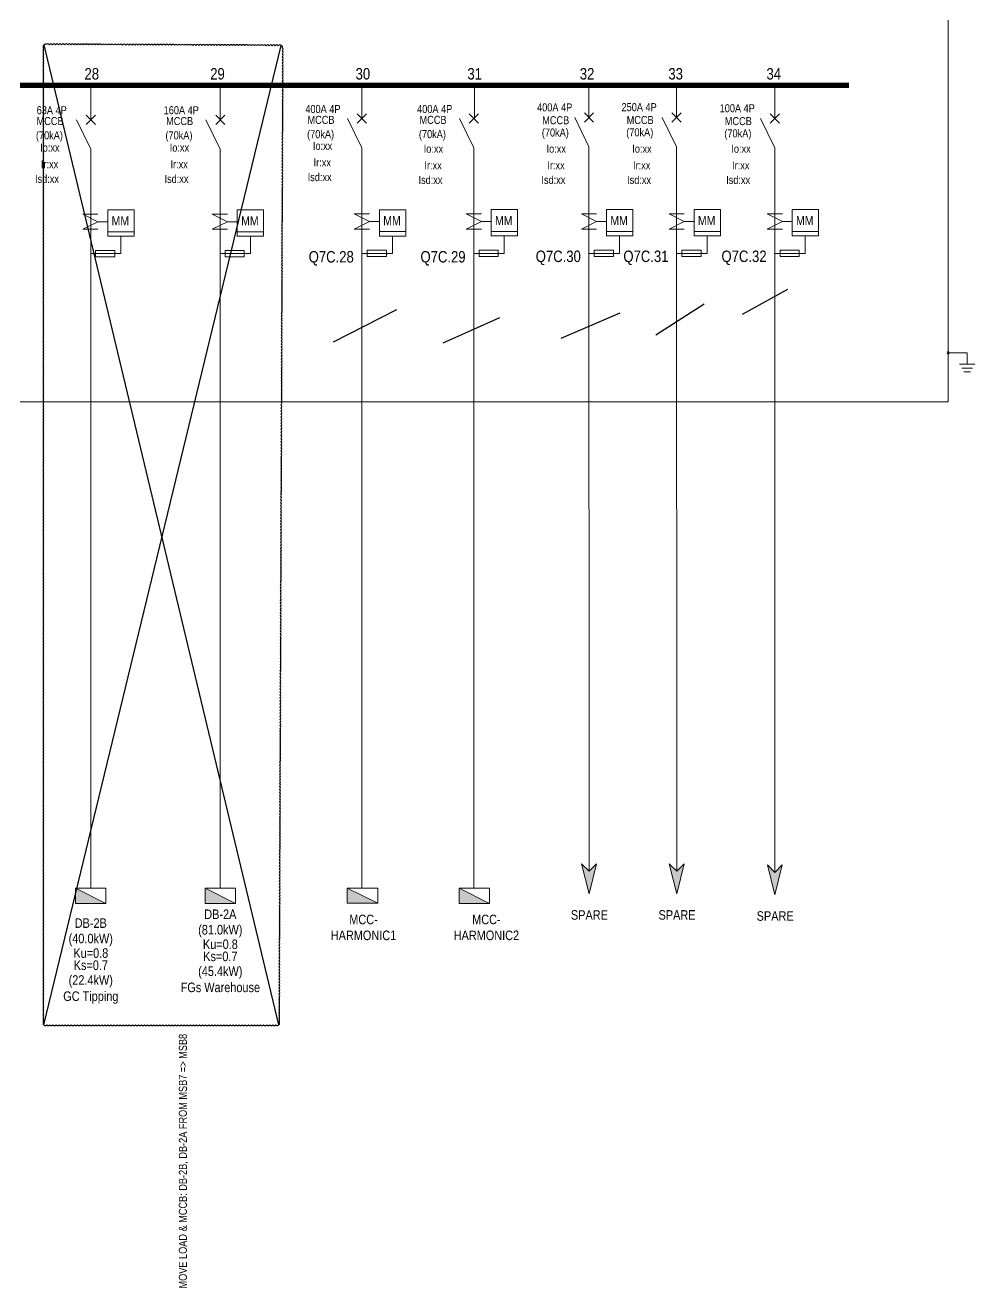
# Model space of a CAD drawing. Header units: millimetres. Extents: x -116965 to 323937, y 291661 to 566926.
# Drawn here: x -53406 to -52075, y 302099 to 303869 of the extents above; entities that cross this region are included whole.
import ezdxf
from ezdxf.enums import TextEntityAlignment as Align

# ---------------------------------------------------------------- set-up
doc = ezdxf.new("R2010")
doc.units = ezdxf.units.MM
doc.layers.get('0').update_dxf_attribs({"lineweight": 18})
doc.layers.add('DB', color=2, linetype='Continuous')
doc.layers.add('Text 2', color=2, linetype='Continuous')
doc.layers.add('HV-MV Equipment', color=4, linetype='Continuous', lineweight=9)
doc.styles.add('Hel-Con', font='')
doc.styles.add('VNI-HELVE', font='')
doc.styles.add('VNI-HELVE-CONDENSE', font='')
doc.styles.get('Hel-Con').set_extended_font_data('VNI-Helve-Condense')
doc.styles.get('VNI-HELVE').set_extended_font_data('VNI-Helve-Condense')
doc.styles.get('VNI-HELVE-CONDENSE').set_extended_font_data('VNI-Helve-Condense')

# ---------------------------------------------------------------- blocks, each defined once
blk = doc.blocks.new('$N-mt3')
at = {"linetype": 'Continuous'}
blk.add_hatch(color=0, dxfattribs=at).paths.add_polyline_path([(0.25, 0), (0, 0.25), (1, 0), (0, -0.25)])
at = {"color": 0, "linetype": 'Continuous'}
blk.add_lwpolyline([(0.25, 0), (0, 0.25), (1, 0), (0, -0.25)], close=True, dxfattribs=at)
blk = doc.blocks.new('TDIEN')
blk.add_hatch(color=256).paths.add_polyline_path([(400, 0), (-400, 400), (-400, 0)])
blk.add_line((-400, 400), (400, 0))
blk.add_lwpolyline([(-400, 0), (400, 0), (400, 400), (-400, 400)], close=True)

msp = doc.modelspace()

# ---------------------------------------------------------------- linework, layer by layer
at = {"color": 0, "ltscale": 500}
for p, q in [((-52112.114204, 303409.707249), (-52085.413486, 303409.707249)), ((-52096.093773, 303393.686819), (-52074.733199, 303393.686819)), ((-52085.413486, 303409.707249), (-52085.413486, 303393.686819)), ((-52093.042263, 303388.346676), (-52077.78471, 303388.346676)), ((-52080.83622, 303383.006532), (-52089.990752, 303383.006532))]:
    msp.add_line(p, q, dxfattribs=at)
at = {"layer": 'DB', "ltscale": 50}
for start, end in [(0, 180), (180, 0)]:
    msp.add_arc((-52112.114204, 303409.707249), 1.335036, start, end, dxfattribs=at)
at = {"layer": 'HV-MV Equipment', "lineweight": 9}
for p, q in [((-52112.114204, 304236.352908), (-52112.114204, 303340.863539)), ((-52112.114204, 303340.863539), (-58151.106063, 303340.863539))]:
    msp.add_line(p, q, dxfattribs=at)
at = {"layer": 'HV-MV Equipment', "color": 6, "lineweight": 9}
msp.add_line((-53132.180319, 302659.432235), (-53132.180319, 303695.232014), dxfattribs=at)
at = {"layer": 'HV-MV Equipment', "color": 6, "const_width": 7.509577}
msp.add_lwpolyline([(-58138.639835, 303784.700183), (-52250.957934, 303784.495451)], dxfattribs=at)
at = {"layer": 'HV-MV Equipment', "color": 6, "lineweight": 9}
for points in [[(-53313.646229, 303784.51357), (-53313.646229, 303737.990977)], [(-53132.180319, 303782.907988), (-53132.180319, 303736.385395)], [(-52933.64052, 303784.519004), (-52933.64052, 303737.996411)], [(-52775.700645, 303786.226346), (-52775.700645, 303739.703753)], [(-52615.421306, 303785.967239), (-52615.421306, 303739.444646)], [(-52492.598515, 303786.012443), (-52492.598515, 303739.48985)], [(-52355.090793, 303784.499072), (-52355.090793, 303737.976479)], [(-53313.744925, 303695.241243), (-53313.744925, 302659.413845)], [(-52933.64052, 303696.84303), (-52933.64052, 302659.436565)], [(-52776.961607, 303696.886853), (-52776.961588, 302659.432235)], [(-52615.420317, 303698.289236), (-52615.302651, 302683.114247)], [(-52492.597526, 303698.334441), (-52492.479859, 302683.159451)], [(-52355.089804, 303696.821069), (-52354.972138, 302681.64608)]]:
    msp.add_lwpolyline(points, dxfattribs=at)
at = {"layer": 'HV-MV Equipment', "color": 4, "lineweight": 9}
for points in [[(-53313.744925, 303695.241243), (-53333.806538, 303736.394624)], [(-53320.228204, 303729.911346), (-53307.261647, 303742.877903)], [(-53307.261647, 303729.911346), (-53320.228204, 303742.877903)], [(-53132.180319, 303695.232014), (-53152.241932, 303736.385395)], [(-53138.663598, 303729.902117), (-53125.697041, 303742.868674)], [(-53125.697041, 303729.902117), (-53138.663598, 303742.868674)], [(-52933.64052, 303696.84303), (-52953.702132, 303737.996411)], [(-52940.123798, 303731.513132), (-52927.157241, 303744.479689)], [(-52927.157241, 303731.513132), (-52940.123798, 303744.479689)], [(-52776.961607, 303696.886853), (-52797.02322, 303738.040234)], [(-52783.444886, 303731.556955), (-52770.478329, 303744.523512)], [(-52770.478329, 303731.556955), (-52783.444886, 303744.523512)], [(-52615.421306, 303698.291265), (-52635.482919, 303739.444646)], [(-52621.904585, 303732.961367), (-52608.938028, 303745.927924)], [(-52608.938028, 303732.961367), (-52621.904585, 303745.927924)], [(-52492.598515, 303698.336469), (-52512.660127, 303739.48985)], [(-52499.081793, 303733.006572), (-52486.115236, 303745.973129)], [(-52486.115236, 303733.006572), (-52499.081793, 303745.973129)], [(-52355.090793, 303696.823098), (-52375.152406, 303737.976479)], [(-52361.574072, 303731.4932), (-52348.607515, 303744.459757)], [(-52348.607515, 303731.4932), (-52361.574072, 303744.459757)]]:
    msp.add_lwpolyline(points, dxfattribs=at)
at = {"layer": 'HV-MV Equipment', "color": 8, "lineweight": 9}
for points in [[(-53289.96594, 303610.065097), (-53253.054868, 303610.065097), (-53253.054868, 303573.154025), (-53289.96594, 303573.154025)], [(-53108.401334, 303610.055868), (-53071.490262, 303610.055868), (-53071.490262, 303573.144796), (-53108.401334, 303573.144796)], [(-52909.244396, 303610.305049), (-52872.333324, 303610.305049), (-52872.333324, 303573.393977), (-52909.244396, 303573.393977)], [(-52752.565483, 303610.348871), (-52715.654412, 303610.348871), (-52715.654412, 303573.4378), (-52752.565483, 303573.4378)], [(-52591.013478, 303610.367597), (-52554.102406, 303610.367597), (-52554.102406, 303573.456525), (-52591.013478, 303573.456525)], [(-52468.190524, 303610.381833), (-52431.279453, 303610.381833), (-52431.279453, 303573.470761), (-52468.190524, 303573.470761)], [(-52330.68298, 303610.397771), (-52293.771909, 303610.397771), (-52293.771909, 303573.486699), (-52330.68298, 303573.486699)], [(-53306.88305, 303553.149391), (-53306.88305, 303544.249152), (-53280.182333, 303544.249152), (-53280.182333, 303553.149391)], [(-53125.318444, 303553.140162), (-53125.318444, 303544.239923), (-53098.617727, 303544.239923), (-53098.617727, 303553.140162)], [(-52926.161507, 303553.389343), (-52926.161507, 303544.489104), (-52899.460789, 303544.489104), (-52899.460789, 303553.389343)], [(-52769.482594, 303553.433166), (-52769.482594, 303544.532926), (-52742.781877, 303544.532926), (-52742.781877, 303553.433166)], [(-52607.930588, 303553.451891), (-52607.930588, 303544.551652), (-52581.229871, 303544.551652), (-52581.229871, 303553.451891)], [(-52485.107635, 303553.466127), (-52485.107635, 303544.565888), (-52458.406918, 303544.565888), (-52458.406918, 303553.466127)], [(-52347.600091, 303553.482065), (-52347.600091, 303544.581826), (-52320.899374, 303544.581826), (-52320.899374, 303553.482065)]]:
    msp.add_lwpolyline(points, close=True, dxfattribs=at)
for points in [[(-53303.681775, 303604.157907), (-53325.042349, 303604.157907), (-53303.681775, 303593.47762), (-53325.042349, 303582.797333), (-53303.681775, 303582.797333)], [(-53303.681775, 303593.47762), (-53289.976029, 303593.47762)], [(-53122.117169, 303604.148678), (-53143.477743, 303604.148678), (-53122.117169, 303593.468391), (-53143.477743, 303582.788104), (-53122.117169, 303582.788104)], [(-53122.117169, 303593.468391), (-53108.411423, 303593.468391)], [(-52922.960231, 303604.397859), (-52944.320805, 303604.397859), (-52922.960231, 303593.717572), (-52944.320805, 303583.037285), (-52922.960231, 303583.037285)], [(-52922.960231, 303593.717572), (-52909.254485, 303593.717572)], [(-52766.281318, 303604.441682), (-52787.641892, 303604.441682), (-52766.281318, 303593.761395), (-52787.641892, 303583.081108), (-52766.281318, 303583.081108)], [(-52766.281318, 303593.761395), (-52752.575573, 303593.761395)], [(-52604.729313, 303604.460407), (-52626.089887, 303604.460407), (-52604.729313, 303593.78012), (-52626.089887, 303583.099833), (-52604.729313, 303583.099833)], [(-52604.729313, 303593.78012), (-52591.023567, 303593.78012)], [(-52481.90636, 303604.474643), (-52503.266933, 303604.474643), (-52481.90636, 303593.794356), (-52503.266933, 303583.114069), (-52481.90636, 303583.114069)], [(-52481.90636, 303593.794356), (-52468.200614, 303593.794356)], [(-52344.398816, 303604.490581), (-52365.759389, 303604.490581), (-52344.398816, 303593.810294), (-52365.759389, 303583.130007), (-52344.398816, 303583.130007)], [(-52344.398816, 303593.810294), (-52330.69307, 303593.810294)], [(-53271.510404, 303573.154025), (-53271.510404, 303548.699271), (-53313.747416, 303548.699271)], [(-53289.96594, 303579.30587), (-53253.054868, 303579.30587)], [(-53089.945798, 303573.144796), (-53089.945798, 303548.690042), (-53132.18281, 303548.690042)], [(-53108.401334, 303579.296641), (-53071.490262, 303579.296641)], [(-52890.78886, 303573.393977), (-52890.78886, 303548.939223), (-52933.025872, 303548.939223)], [(-52909.244396, 303579.545822), (-52872.333324, 303579.545822)], [(-52734.109947, 303573.4378), (-52734.109947, 303548.983046), (-52776.34696, 303548.983046)], [(-52752.565483, 303579.589645), (-52715.654412, 303579.589645)], [(-52572.557942, 303573.456525), (-52572.557942, 303549.001771), (-52614.794954, 303549.001771)], [(-52591.013478, 303579.60837), (-52554.102406, 303579.60837)], [(-52449.734989, 303573.470761), (-52449.734989, 303549.016007), (-52491.972001, 303549.016007)], [(-52468.190524, 303579.622606), (-52431.279453, 303579.622606)], [(-52312.227445, 303573.486699), (-52312.227445, 303549.031945), (-52354.464457, 303549.031945)], [(-52330.68298, 303579.638544), (-52293.771909, 303579.638544)]]:
    msp.add_lwpolyline(points, dxfattribs=at)
at = {"layer": 'Text 2', "ltscale": 0.001}
for p, q in [((-53379.530059, 302467.814656), (-53046.853105, 303840.459012)), ((-53050.232, 302467.999117), (-53379.026235, 303841.582601)), ((-52337.399606, 303498.405397), (-52400.655974, 303463.510001)), ((-52885.062371, 303470.004885), (-52974.116048, 303424.675402)), ((-52572.210855, 303465.162189), (-52654.787839, 303429.546379)), ((-52453.826822, 303478.114001), (-52521.831249, 303434.403216)), ((-52740.811144, 303458.674747), (-52820.149782, 303423.058193))]:
    msp.add_line(p, q, dxfattribs=at)
at = {"layer": 'Text 2', "color": 32, "true_color": 0xcd6928}
msp.add_lwpolyline([(-53379.530059, 302467.814656, 0.52056705), (-53375.251075, 302467.814656, 0.52056705), (-53370.97209, 302467.814656, 0.52056705), (-53366.693105, 302467.814656, 0.52056705), (-53362.41412, 302467.814656, 0.52056705), (-53358.135135, 302467.814656, 0.52056705), (-53353.85615, 302467.814656, 0.52056705), (-53349.577165, 302467.814656, 0.52056705), (-53345.29818, 302467.814656, 0.52056705), (-53341.019195, 302467.814656, 0.52056705), (-53336.740211, 302467.814656, 0.52056705), (-53332.461226, 302467.814656, 0.52056705), (-53328.182241, 302467.814656, 0.52056705), (-53323.903256, 302467.814656, 0.52056705), (-53319.624271, 302467.814656, 0.52056705), (-53315.345286, 302467.814656, 0.52056705), (-53311.066301, 302467.814656, 0.52056705), (-53306.787316, 302467.814656, 0.52056705), (-53302.508331, 302467.814656, 0.52056705), (-53298.229347, 302467.814656, 0.52056705), (-53293.950362, 302467.814656, 0.52056705), (-53289.671377, 302467.814656, 0.52056705), (-53285.392392, 302467.814656, 0.52056705), (-53281.113407, 302467.814656, 0.52056705), (-53276.834422, 302467.814656, 0.52056705), (-53272.555437, 302467.814656, 0.52056705), (-53268.276452, 302467.814656, 0.52056705), (-53263.997467, 302467.814656, 0.52056705), (-53259.718483, 302467.814656, 0.52056705), (-53255.439498, 302467.814656, 0.52056705), (-53251.160513, 302467.814656, 0.52056705), (-53246.881528, 302467.814656, 0.52056705), (-53242.602543, 302467.814656, 0.52056705), (-53238.323558, 302467.814656, 0.52056705), (-53234.044573, 302467.814656, 0.52056705), (-53229.765588, 302467.814656, 0.52056705), (-53225.486603, 302467.814656, 0.52056705), (-53221.207619, 302467.814656, 0.52056705), (-53216.928634, 302467.814656, 0.52056705), (-53212.649649, 302467.814656, 0.52056705), (-53208.370664, 302467.814656, 0.52056705), (-53204.091679, 302467.814656, 0.52056705), (-53199.812694, 302467.814656, 0.52056705), (-53195.533709, 302467.814656, 0.52056705), (-53191.254724, 302467.814656, 0.52056705), (-53186.975739, 302467.814656, 0.52056705), (-53182.696755, 302467.814656, 0.52056705), (-53178.41777, 302467.814656, 0.52056705), (-53174.138785, 302467.814656, 0.52056705), (-53169.8598, 302467.814656, 0.52056705), (-53165.580815, 302467.814656, 0.52056705), (-53161.30183, 302467.814656, 0.52056705), (-53157.022845, 302467.814656, 0.52056705), (-53152.74386, 302467.814656, 0.52056705), (-53148.464875, 302467.814656, 0.52056705), (-53144.185891, 302467.814656, 0.52056705), (-53139.906906, 302467.814656, 0.52056705), (-53135.627921, 302467.814656, 0.52056705), (-53131.348936, 302467.814656, 0.52056705), (-53127.069951, 302467.814656, 0.52056705), (-53122.790966, 302467.814656, 0.52056705), (-53118.511981, 302467.814656, 0.52056705), (-53114.232996, 302467.814656, 0.52056705), (-53109.954011, 302467.814656, 0.52056705), (-53105.675027, 302467.814656, 0.52056705), (-53101.396042, 302467.814656, 0.52056705), (-53097.117057, 302467.814656, 0.52056705), (-53092.838072, 302467.814656, 0.52056705), (-53088.559087, 302467.814656, 0.52056705), (-53084.280102, 302467.814656, 0.52056705), (-53080.001117, 302467.814656, 0.52056705), (-53075.722132, 302467.814656, 0.52056705), (-53071.443147, 302467.814656, 0.52056705), (-53067.164163, 302467.814656, 0.52056705), (-53062.885178, 302467.814656, 0.52056705), (-53058.606193, 302467.814656, 0.52056705), (-53054.327208, 302467.814656, 0.52056705), (-53050.232, 302467.999117, 0.52056705), (-53050.216096, 302472.278072, 0.52056705), (-53050.200192, 302476.557027, 0.52056705), (-53050.184289, 302480.835983, 0.52056705), (-53050.168385, 302485.114938, 0.52056705), (-53050.152481, 302489.393893, 0.52056705), (-53050.136578, 302493.672849, 0.52056705), (-53050.120674, 302497.951804, 0.52056705), (-53050.10477, 302502.230759, 0.52056705), (-53050.088867, 302506.509715, 0.52056705), (-53050.072963, 302510.78867, 0.52056705), (-53050.057059, 302515.067625, 0.52056705), (-53050.041156, 302519.346581, 0.52056705), (-53050.025252, 302523.625536, 0.52056705), (-53050.009348, 302527.904491, 0.52056705), (-53049.993445, 302532.183447, 0.52056705), (-53049.977541, 302536.462402, 0.52056705), (-53049.961637, 302540.741357, 0.52056705), (-53049.945734, 302545.020313, 0.52056705), (-53049.92983, 302549.299268, 0.52056705), (-53049.913926, 302553.578223, 0.52056705), (-53049.898023, 302557.857179, 0.52056705), (-53049.882119, 302562.136134, 0.52056705), (-53049.866215, 302566.415089, 0.52056705), (-53049.850312, 302570.694045, 0.52056705), (-53049.834408, 302574.973, 0.52056705), (-53049.818504, 302579.251955, 0.52056705), (-53049.802601, 302583.530911, 0.52056705), (-53049.786697, 302587.809866, 0.52056705), (-53049.770793, 302592.088821, 0.52056705), (-53049.75489, 302596.367777, 0.52056705), (-53049.738986, 302600.646732, 0.52056705), (-53049.723082, 302604.925687, 0.52056705), (-53049.707179, 302609.204643, 0.52056705), (-53049.691275, 302613.483598, 0.52056705), (-53049.675371, 302617.762553, 0.52056705), (-53049.659468, 302622.041509, 0.52056705), (-53049.643564, 302626.320464, 0.52056705), (-53049.62766, 302630.599419, 0.52056705), (-53049.611757, 302634.878375, 0.52056705), (-53049.595853, 302639.15733, 0.52056705), (-53049.579949, 302643.436285, 0.52056705), (-53049.564046, 302647.715241, 0.52056705), (-53049.548142, 302651.994196, 0.52056705), (-53049.532238, 302656.273151, 0.52056705), (-53049.516335, 302660.552107, 0.52056705), (-53049.500431, 302664.831062, 0.52056705), (-53049.484527, 302669.110017, 0.52056705), (-53049.468624, 302673.388973, 0.52056705), (-53049.45272, 302677.667928, 0.52056705), (-53049.436816, 302681.946883, 0.52056705), (-53049.420913, 302686.225839, 0.52056705), (-53049.405009, 302690.504794, 0.52056705), (-53049.389105, 302694.783749, 0.52056705), (-53049.373202, 302699.062705, 0.52056705), (-53049.357298, 302703.34166, 0.52056705), (-53049.341394, 302707.620616, 0.52056705), (-53049.325491, 302711.899571, 0.52056705), (-53049.309587, 302716.178526, 0.52056705), (-53049.293683, 302720.457481, 0.52056705), (-53049.27778, 302724.736437, 0.52056705), (-53049.261876, 302729.015392, 0.52056705), (-53049.245972, 302733.294348, 0.52056705), (-53049.230069, 302737.573303, 0.52056705), (-53049.214165, 302741.852258, 0.52056705), (-53049.198261, 302746.131214, 0.52056705), (-53049.182358, 302750.410169, 0.52056705), (-53049.166454, 302754.689124, 0.52056705), (-53049.15055, 302758.96808, 0.52056705), (-53049.134647, 302763.247035, 0.52056705), (-53049.118743, 302767.52599, 0.52056705), (-53049.102839, 302771.804946, 0.52056705), (-53049.086936, 302776.083901, 0.52056705), (-53049.071032, 302780.362856, 0.52056705), (-53049.055128, 302784.641812, 0.52056705), (-53049.039225, 302788.920767, 0.52056705), (-53049.023321, 302793.199722, 0.52056705), (-53049.007417, 302797.478678, 0.52056705), (-53048.991514, 302801.757633, 0.52056705), (-53048.97561, 302806.036588, 0.52056705), (-53048.959706, 302810.315544, 0.52056705), (-53048.943803, 302814.594499, 0.52056705), (-53048.927899, 302818.873454, 0.52056705), (-53048.911995, 302823.15241, 0.52056705), (-53048.896092, 302827.431365, 0.52056705), (-53048.880188, 302831.71032, 0.52056705), (-53048.864284, 302835.989276, 0.52056705), (-53048.848381, 302840.268231, 0.52056705), (-53048.832477, 302844.547186, 0.52056705), (-53048.816573, 302848.826142, 0.52056705), (-53048.80067, 302853.105097, 0.52056705), (-53048.784766, 302857.384052, 0.52056705), (-53048.768862, 302861.663008, 0.52056705), (-53048.752959, 302865.941963, 0.52056705), (-53048.737055, 302870.220918, 0.52056705), (-53048.721151, 302874.499874, 0.52056705), (-53048.705248, 302878.778829, 0.52056705), (-53048.689344, 302883.057784, 0.52056705), (-53048.67344, 302887.33674, 0.52056705), (-53048.657537, 302891.615695, 0.52056705), (-53048.641633, 302895.89465, 0.52056705), (-53048.625729, 302900.173606, 0.52056705), (-53048.609826, 302904.452561, 0.52056705), (-53048.593922, 302908.731516, 0.52056705), (-53048.578018, 302913.010472, 0.52056705), (-53048.562114, 302917.289427, 0.52056705), (-53048.546211, 302921.568382, 0.52056705), (-53048.530307, 302925.847338, 0.52056705), (-53048.514403, 302930.126293, 0.52056705), (-53048.4985, 302934.405248, 0.52056705), (-53048.482596, 302938.684204, 0.52056705), (-53048.466692, 302942.963159, 0.52056705), (-53048.450789, 302947.242114, 0.52056705), (-53048.434885, 302951.52107, 0.52056705), (-53048.418981, 302955.800025, 0.52056705), (-53048.403078, 302960.07898, 0.52056705), (-53048.387174, 302964.357936, 0.52056705), (-53048.37127, 302968.636891, 0.52056705), (-53048.355367, 302972.915846, 0.52056705), (-53048.339463, 302977.194802, 0.52056705), (-53048.323559, 302981.473757, 0.52056705), (-53048.307656, 302985.752712, 0.52056705), (-53048.291752, 302990.031668, 0.52056705), (-53048.275848, 302994.310623, 0.52056705), (-53048.259945, 302998.589578, 0.52056705), (-53048.244041, 303002.868534, 0.52056705), (-53048.228137, 303007.147489, 0.52056705), (-53048.212234, 303011.426444, 0.52056705), (-53048.19633, 303015.7054, 0.52056705), (-53048.180426, 303019.984355, 0.52056705), (-53048.164523, 303024.26331, 0.52056705), (-53048.148619, 303028.542266, 0.52056705), (-53048.132715, 303032.821221, 0.52056705), (-53048.116812, 303037.100176, 0.52056705), (-53048.100908, 303041.379132, 0.52056705), (-53048.085004, 303045.658087, 0.52056705), (-53048.069101, 303049.937042, 0.52056705), (-53048.053197, 303054.215998, 0.52056705), (-53048.037293, 303058.494953, 0.52056705), (-53048.02139, 303062.773908, 0.52056705), (-53048.005486, 303067.052864, 0.52056705), (-53047.989582, 303071.331819, 0.52056705), (-53047.973679, 303075.610774, 0.52056705), (-53047.957775, 303079.88973, 0.52056705), (-53047.941871, 303084.168685, 0.52056705), (-53047.925968, 303088.44764, 0.52056705), (-53047.910064, 303092.726596, 0.52056705), (-53047.89416, 303097.005551, 0.52056705), (-53047.878257, 303101.284506, 0.52056705), (-53047.862353, 303105.563462, 0.52056705), (-53047.846449, 303109.842417, 0.52056705), (-53047.830546, 303114.121372, 0.52056705), (-53047.814642, 303118.400328, 0.52056705), (-53047.798738, 303122.679283, 0.52056705), (-53047.782835, 303126.958238, 0.52056705), (-53047.766931, 303131.237194, 0.52056705), (-53047.751027, 303135.516149, 0.52056705), (-53047.735124, 303139.795104, 0.52056705), (-53047.71922, 303144.07406, 0.52056705), (-53047.703316, 303148.353015, 0.52056705), (-53047.687413, 303152.63197, 0.52056705), (-53047.671509, 303156.910926, 0.52056705), (-53047.655605, 303161.189881, 0.52056705), (-53047.639702, 303165.468836, 0.52056705), (-53047.623798, 303169.747792, 0.52056705), (-53047.607894, 303174.026747, 0.52056705), (-53047.591991, 303178.305702, 0.52056705), (-53047.576087, 303182.584658, 0.52056705), (-53047.560183, 303186.863613, 0.52056705), (-53047.54428, 303191.142568, 0.52056705), (-53047.528376, 303195.421524, 0.52056705), (-53047.512472, 303199.700479, 0.52056705), (-53047.496569, 303203.979434, 0.52056705), (-53047.480665, 303208.25839, 0.52056705), (-53047.464761, 303212.537345, 0.52056705), (-53047.448858, 303216.8163, 0.52056705), (-53047.432954, 303221.095256, 0.52056705), (-53047.41705, 303225.374211, 0.52056705), (-53047.401147, 303229.653166, 0.52056705), (-53047.385243, 303233.932122, 0.52056705), (-53047.369339, 303238.211077, 0.52056705), (-53047.353436, 303242.490032, 0.52056705), (-53047.337532, 303246.768988, 0.52056705), (-53047.321628, 303251.047943, 0.52056705), (-53047.305725, 303255.326898, 0.52056705), (-53047.289821, 303259.605854, 0.52056705), (-53047.273917, 303263.884809, 0.52056705), (-53047.258014, 303268.163764, 0.52056705), (-53047.24211, 303272.44272, 0.52056705), (-53047.226206, 303276.721675, 0.52056705), (-53047.210303, 303281.00063, 0.52056705), (-53047.194399, 303285.279586, 0.52056705), (-53047.178495, 303289.558541, 0.52056705), (-53047.162592, 303293.837496, 0.52056705), (-53047.146688, 303298.116452, 0.52056705), (-53047.130784, 303302.395407, 0.52056705), (-53047.114881, 303306.674362, 0.52056705), (-53047.098977, 303310.953318, 0.52056705), (-53047.083073, 303315.232273, 0.52056705), (-53047.06717, 303319.511228, 0.52056705), (-53047.051266, 303323.790184, 0.52056705), (-53047.035362, 303328.069139, 0.52056705), (-53047.019459, 303332.348094, 0.52056705), (-53047.003555, 303336.62705, 0.52056705), (-53046.987651, 303340.906005, 0.52056705), (-53046.971748, 303345.18496, 0.52056705), (-53046.955844, 303349.463916, 0.52056705), (-53046.93994, 303353.742871, 0.52056705), (-53046.924037, 303358.021826, 0.52056705), (-53046.908133, 303362.300782, 0.52056705), (-53046.892229, 303366.579737, 0.52056705), (-53046.876326, 303370.858692, 0.52056705), (-53046.860422, 303375.137648, 0.52056705), (-53046.844518, 303379.416603, 0.52056705), (-53046.828615, 303383.695558, 0.52056705), (-53046.812711, 303387.974514, 0.52056705), (-53046.796807, 303392.253469, 0.52056705), (-53046.780904, 303396.532424, 0.52056705), (-53046.765, 303400.81138, 0.52056705), (-53046.749096, 303405.090335, 0.52056705), (-53046.733193, 303409.36929, 0.52056705), (-53046.717289, 303413.648246, 0.52056705), (-53046.701385, 303417.927201, 0.52056705), (-53046.685482, 303422.206156, 0.52056705), (-53046.669578, 303426.485112, 0.52056705), (-53046.653674, 303430.764067, 0.52056705), (-53046.637771, 303435.043022, 0.52056705), (-53046.621867, 303439.321978, 0.52056705), (-53046.605963, 303443.600933, 0.52056705), (-53046.59006, 303447.879888, 0.52056705), (-53046.574156, 303452.158844, 0.52056705), (-53046.558252, 303456.437799, 0.52056705), (-53046.542349, 303460.716754, 0.52056705), (-53046.526445, 303464.99571, 0.52056705), (-53046.510541, 303469.274665, 0.52056705), (-53046.494638, 303473.55362, 0.52056705), (-53046.478734, 303477.832576, 0.52056705), (-53046.46283, 303482.111531, 0.52056705), (-53046.446927, 303486.390486, 0.52056705), (-53046.431023, 303490.669442, 0.52056705), (-53046.415119, 303494.948397, 0.52056705), (-53046.399216, 303499.227352, 0.52056705), (-53046.383312, 303503.506308, 0.52056705), (-53046.367408, 303507.785263, 0.52056705), (-53046.351504, 303512.064218, 0.52056705), (-53046.335601, 303516.343174, 0.52056705), (-53046.319697, 303520.622129, 0.52056705), (-53046.303793, 303524.901084, 0.52056705), (-53046.28789, 303529.18004, 0.52056705), (-53046.271986, 303533.458995, 0.52056705), (-53046.256082, 303537.73795, 0.52056705), (-53046.240179, 303542.016906, 0.52056705), (-53046.224275, 303546.295861, 0.52056705), (-53046.208371, 303550.574816, 0.52056705), (-53046.192468, 303554.853772, 0.52056705), (-53046.176564, 303559.132727, 0.52056705), (-53046.16066, 303563.411682, 0.52056705), (-53046.144757, 303567.690638, 0.52056705), (-53046.128853, 303571.969593, 0.52056705), (-53046.112949, 303576.248548, 0.52056705), (-53046.097046, 303580.527504, 0.52056705), (-53046.081142, 303584.806459, 0.52056705), (-53046.065238, 303589.085414, 0.52056705), (-53046.049335, 303593.36437, 0.52056705), (-53046.033431, 303597.643325, 0.52056705), (-53046.017527, 303601.92228, 0.52056705), (-53046.001624, 303606.201236, 0.52056705), (-53045.98572, 303610.480191, 0.52056705), (-53045.969816, 303614.759146, 0.52056705), (-53045.953913, 303619.038102, 0.52056705), (-53045.938009, 303623.317057, 0.52056705), (-53045.922105, 303627.596012, 0.52056705), (-53045.906202, 303631.874968, 0.52056705), (-53045.890298, 303636.153923, 0.52056705), (-53045.874394, 303640.432878, 0.52056705), (-53045.858491, 303644.711834, 0.52056705), (-53045.842587, 303648.990789, 0.52056705), (-53045.826683, 303653.269744, 0.52056705), (-53045.81078, 303657.5487, 0.52056705), (-53045.794876, 303661.827655, 0.52056705), (-53045.778972, 303666.10661, 0.52056705), (-53045.763069, 303670.385566, 0.52056705), (-53045.747165, 303674.664521, 0.52056705), (-53045.731261, 303678.943476, 0.52056705), (-53045.715358, 303683.222432, 0.52056705), (-53045.699454, 303687.501387, 0.52056705), (-53045.68355, 303691.780342, 0.52056705), (-53045.667647, 303696.059298, 0.52056705), (-53045.651743, 303700.338253, 0.52056705), (-53045.635839, 303704.617208, 0.52056705), (-53045.619936, 303708.896164, 0.52056705), (-53045.604032, 303713.175119, 0.52056705), (-53045.588128, 303717.454074, 0.52056705), (-53045.572225, 303721.73303, 0.52056705), (-53045.556321, 303726.011985, 0.52056705), (-53045.540417, 303730.29094, 0.52056705), (-53045.524514, 303734.569896, 0.52056705), (-53045.50861, 303738.848851, 0.52056705), (-53045.492706, 303743.127806, 0.52056705), (-53045.476803, 303747.406762, 0.52056705), (-53045.460899, 303751.685717, 0.52056705), (-53045.444995, 303755.964672, 0.52056705), (-53045.429092, 303760.243628, 0.52056705), (-53045.413188, 303764.522583, 0.52056705), (-53045.397284, 303768.801538, 0.52056705), (-53045.381381, 303773.080494, 0.52056705), (-53045.365477, 303777.359449, 0.52056705), (-53045.349573, 303781.638404, 0.52056705), (-53045.33367, 303785.91736, 0.52056705), (-53045.317766, 303790.196315, 0.52056705), (-53045.301862, 303794.47527, 0.52056705), (-53045.285959, 303798.754226, 0.52056705), (-53045.270055, 303803.033181, 0.52056705), (-53045.254151, 303807.312136, 0.52056705), (-53045.238248, 303811.591092, 0.52056705), (-53045.222344, 303815.870047, 0.52056705), (-53045.20644, 303820.149002, 0.52056705), (-53045.190537, 303824.427958, 0.52056705), (-53045.174633, 303828.706913, 0.52056705), (-53045.158729, 303832.985868, 0.52056705), (-53045.142826, 303837.264824, 0.52056705), (-53046.567834, 303840.114764, 0.52056705), (-53050.846774, 303840.134335, 0.52056705), (-53055.125714, 303840.153906, 0.52056705), (-53059.404654, 303840.173477, 0.52056705), (-53063.683594, 303840.193048, 0.52056705), (-53067.962534, 303840.21262, 0.52056705), (-53072.241475, 303840.232191, 0.52056705), (-53076.520415, 303840.251762, 0.52056705), (-53080.799355, 303840.271333, 0.52056705), (-53085.078295, 303840.290904, 0.52056705), (-53089.357235, 303840.310475, 0.52056705), (-53093.636175, 303840.330047, 0.52056705), (-53097.915115, 303840.349618, 0.52056705), (-53102.194055, 303840.369189, 0.52056705), (-53106.472996, 303840.38876, 0.52056705), (-53110.751936, 303840.408331, 0.52056705), (-53115.030876, 303840.427902, 0.52056705), (-53119.309816, 303840.447474, 0.52056705), (-53123.588756, 303840.467045, 0.52056705), (-53127.867696, 303840.486616, 0.52056705), (-53132.146636, 303840.506187, 0.52056705), (-53136.425577, 303840.525758, 0.52056705), (-53140.704517, 303840.545329, 0.52056705), (-53144.983457, 303840.564901, 0.52056705), (-53149.262397, 303840.584472, 0.52056705), (-53153.541337, 303840.604043, 0.52056705), (-53157.820277, 303840.623614, 0.52056705), (-53162.099217, 303840.643185, 0.52056705), (-53166.378157, 303840.662756, 0.52056705), (-53170.657098, 303840.682327, 0.52056705), (-53174.936038, 303840.701899, 0.52056705), (-53179.214978, 303840.72147, 0.52056705), (-53183.493918, 303840.741041, 0.52056705), (-53187.772858, 303840.760612, 0.52056705), (-53192.051798, 303840.780183, 0.52056705), (-53196.330738, 303840.799754, 0.52056705), (-53200.609678, 303840.819326, 0.52056705), (-53204.888619, 303840.838897, 0.52056705), (-53209.167559, 303840.858468, 0.52056705), (-53213.446499, 303840.878039, 0.52056705), (-53217.725439, 303840.89761, 0.52056705), (-53222.004379, 303840.917181, 0.52056705), (-53226.283319, 303840.936753, 0.52056705), (-53230.562259, 303840.956324, 0.52056705), (-53234.8412, 303840.975895, 0.52056705), (-53239.12014, 303840.995466, 0.52056705), (-53243.39908, 303841.015037, 0.52056705), (-53247.67802, 303841.034608, 0.52056705), (-53251.95696, 303841.05418, 0.52056705), (-53256.2359, 303841.073751, 0.52056705), (-53260.51484, 303841.093322, 0.52056705), (-53264.79378, 303841.112893, 0.52056705), (-53269.072721, 303841.132464, 0.52056705), (-53273.351661, 303841.152035, 0.52056705), (-53277.630601, 303841.171607, 0.52056705), (-53281.909541, 303841.191178, 0.52056705), (-53286.188481, 303841.210749, 0.52056705), (-53290.467421, 303841.23032, 0.52056705), (-53294.746361, 303841.249891, 0.52056705), (-53299.025302, 303841.269462, 0.52056705), (-53303.304242, 303841.289033, 0.52056705), (-53307.583182, 303841.308605, 0.52056705), (-53311.862122, 303841.328176, 0.52056705), (-53316.141062, 303841.347747, 0.52056705), (-53320.420002, 303841.367318, 0.52056705), (-53324.698942, 303841.386889, 0.52056705), (-53328.977882, 303841.40646, 0.52056705), (-53333.256823, 303841.426032, 0.52056705), (-53337.535763, 303841.445603, 0.52056705), (-53341.814703, 303841.465174, 0.52056705), (-53346.093643, 303841.484745, 0.52056705), (-53350.372583, 303841.504316, 0.52056705), (-53354.651523, 303841.523887, 0.52056705), (-53358.930463, 303841.543459, 0.52056705), (-53363.209403, 303841.56303, 0.52056705), (-53367.488344, 303841.582601, 0.52056705), (-53371.767284, 303841.602172, 0.52056705), (-53376.046224, 303841.621743, 0.52056705), (-53379.530059, 303840.842565, 0.52056705), (-53379.530059, 303836.56358, 0.52056705), (-53379.530059, 303832.284595, 0.52056705), (-53379.530059, 303828.00561, 0.52056705), (-53379.530059, 303823.726625, 0.52056705), (-53379.530059, 303819.44764, 0.52056705), (-53379.530059, 303815.168655, 0.52056705), (-53379.530059, 303810.889671, 0.52056705), (-53379.530059, 303806.610686, 0.52056705), (-53379.530059, 303802.331701, 0.52056705), (-53379.530059, 303798.052716, 0.52056705), (-53379.530059, 303793.773731, 0.52056705), (-53379.530059, 303789.494746, 0.52056705), (-53379.530059, 303785.215761, 0.52056705), (-53379.530059, 303780.936776, 0.52056705), (-53379.530059, 303776.657791, 0.52056705), (-53379.530059, 303772.378807, 0.52056705), (-53379.530059, 303768.099822, 0.52056705), (-53379.530059, 303763.820837, 0.52056705), (-53379.530059, 303759.541852, 0.52056705), (-53379.530059, 303755.262867, 0.52056705), (-53379.530059, 303750.983882, 0.52056705), (-53379.530059, 303746.704897, 0.52056705), (-53379.530059, 303742.425912, 0.52056705), (-53379.530059, 303738.146927, 0.52056705), (-53379.530059, 303733.867943, 0.52056705), (-53379.530059, 303729.588958, 0.52056705), (-53379.530059, 303725.309973, 0.52056705), (-53379.530059, 303721.030988, 0.52056705), (-53379.530059, 303716.752003, 0.52056705), (-53379.530059, 303712.473018, 0.52056705), (-53379.530059, 303708.194033, 0.52056705), (-53379.530059, 303703.915048, 0.52056705), (-53379.530059, 303699.636063, 0.52056705), (-53379.530059, 303695.357079, 0.52056705), (-53379.530059, 303691.078094, 0.52056705), (-53379.530059, 303686.799109, 0.52056705), (-53379.530059, 303682.520124, 0.52056705), (-53379.530059, 303678.241139, 0.52056705), (-53379.530059, 303673.962154, 0.52056705), (-53379.530059, 303669.683169, 0.52056705), (-53379.530059, 303665.404184, 0.52056705), (-53379.530059, 303661.125199, 0.52056705), (-53379.530059, 303656.846215, 0.52056705), (-53379.530059, 303652.56723, 0.52056705), (-53379.530059, 303648.288245, 0.52056705), (-53379.530059, 303644.00926, 0.52056705), (-53379.530059, 303639.730275, 0.52056705), (-53379.530059, 303635.45129, 0.52056705), (-53379.530059, 303631.172305, 0.52056705), (-53379.530059, 303626.89332, 0.52056705), (-53379.530059, 303622.614335, 0.52056705), (-53379.530059, 303618.335351, 0.52056705), (-53379.530059, 303614.056366, 0.52056705), (-53379.530059, 303609.777381, 0.52056705), (-53379.530059, 303605.498396, 0.52056705), (-53379.530059, 303601.219411, 0.52056705), (-53379.530059, 303596.940426, 0.52056705), (-53379.530059, 303592.661441, 0.52056705), (-53379.530059, 303588.382456, 0.52056705), (-53379.530059, 303584.103471, 0.52056705), (-53379.530059, 303579.824487, 0.52056705), (-53379.530059, 303575.545502, 0.52056705), (-53379.530059, 303571.266517, 0.52056705), (-53379.530059, 303566.987532, 0.52056705), (-53379.530059, 303562.708547, 0.52056705), (-53379.530059, 303558.429562, 0.52056705), (-53379.530059, 303554.150577, 0.52056705), (-53379.530059, 303549.871592, 0.52056705), (-53379.530059, 303545.592607, 0.52056705), (-53379.530059, 303541.313623, 0.52056705), (-53379.530059, 303537.034638, 0.52056705), (-53379.530059, 303532.755653, 0.52056705), (-53379.530059, 303528.476668, 0.52056705), (-53379.530059, 303524.197683, 0.52056705), (-53379.530059, 303519.918698, 0.52056705), (-53379.530059, 303515.639713, 0.52056705), (-53379.530059, 303511.360728, 0.52056705), (-53379.530059, 303507.081743, 0.52056705), (-53379.530059, 303502.802759, 0.52056705), (-53379.530059, 303498.523774, 0.52056705), (-53379.530059, 303494.244789, 0.52056705), (-53379.530059, 303489.965804, 0.52056705), (-53379.530059, 303485.686819, 0.52056705), (-53379.530059, 303481.407834, 0.52056705), (-53379.530059, 303477.128849, 0.52056705), (-53379.530059, 303472.849864, 0.52056705), (-53379.530059, 303468.570879, 0.52056705), (-53379.530059, 303464.291895, 0.52056705), (-53379.530059, 303460.01291, 0.52056705), (-53379.530059, 303455.733925, 0.52056705), (-53379.530059, 303451.45494, 0.52056705), (-53379.530059, 303447.175955, 0.52056705), (-53379.530059, 303442.89697, 0.52056705), (-53379.530059, 303438.617985, 0.52056705), (-53379.530059, 303434.339, 0.52056705), (-53379.530059, 303430.060015, 0.52056705), (-53379.530059, 303425.781031, 0.52056705), (-53379.530059, 303421.502046, 0.52056705), (-53379.530059, 303417.223061, 0.52056705), (-53379.530059, 303412.944076, 0.52056705), (-53379.530059, 303408.665091, 0.52056705), (-53379.530059, 303404.386106, 0.52056705), (-53379.530059, 303400.107121, 0.52056705), (-53379.530059, 303395.828136, 0.52056705), (-53379.530059, 303391.549151, 0.52056705), (-53379.530059, 303387.270167, 0.52056705), (-53379.530059, 303382.991182, 0.52056705), (-53379.530059, 303378.712197, 0.52056705), (-53379.530059, 303374.433212, 0.52056705), (-53379.530059, 303370.154227, 0.52056705), (-53379.530059, 303365.875242, 0.52056705), (-53379.530059, 303361.596257, 0.52056705), (-53379.530059, 303357.317272, 0.52056705), (-53379.530059, 303353.038287, 0.52056705), (-53379.530059, 303348.759303, 0.52056705), (-53379.530059, 303344.480318, 0.52056705), (-53379.530059, 303340.201333, 0.52056705), (-53379.530059, 303335.922348, 0.52056705), (-53379.530059, 303331.643363, 0.52056705), (-53379.530059, 303327.364378, 0.52056705), (-53379.530059, 303323.085393, 0.52056705), (-53379.530059, 303318.806408, 0.52056705), (-53379.530059, 303314.527424, 0.52056705), (-53379.530059, 303310.248439, 0.52056705), (-53379.530059, 303305.969454, 0.52056705), (-53379.530059, 303301.690469, 0.52056705), (-53379.530059, 303297.411484, 0.52056705), (-53379.530059, 303293.132499, 0.52056705), (-53379.530059, 303288.853514, 0.52056705), (-53379.530059, 303284.574529, 0.52056705), (-53379.530059, 303280.295544, 0.52056705), (-53379.530059, 303276.01656, 0.52056705), (-53379.530059, 303271.737575, 0.52056705), (-53379.530059, 303267.45859, 0.52056705), (-53379.530059, 303263.179605, 0.52056705), (-53379.530059, 303258.90062, 0.52056705), (-53379.530059, 303254.621635, 0.52056705), (-53379.530059, 303250.34265, 0.52056705), (-53379.530059, 303246.063665, 0.52056705), (-53379.530059, 303241.78468, 0.52056705), (-53379.530059, 303237.505696, 0.52056705), (-53379.530059, 303233.226711, 0.52056705), (-53379.530059, 303228.947726, 0.52056705), (-53379.530059, 303224.668741, 0.52056705), (-53379.530059, 303220.389756, 0.52056705), (-53379.530059, 303216.110771, 0.52056705), (-53379.530059, 303211.831786, 0.52056705), (-53379.530059, 303207.552801, 0.52056705), (-53379.530059, 303203.273816, 0.52056705), (-53379.530059, 303198.994832, 0.52056705), (-53379.530059, 303194.715847, 0.52056705), (-53379.530059, 303190.436862, 0.52056705), (-53379.530059, 303186.157877, 0.52056705), (-53379.530059, 303181.878892, 0.52056705), (-53379.530059, 303177.599907, 0.52056705), (-53379.530059, 303173.320922, 0.52056705), (-53379.530059, 303169.041937, 0.52056705), (-53379.530059, 303164.762952, 0.52056705), (-53379.530059, 303160.483968, 0.52056705), (-53379.530059, 303156.204983, 0.52056705), (-53379.530059, 303151.925998, 0.52056705), (-53379.530059, 303147.647013, 0.52056705), (-53379.530059, 303143.368028, 0.52056705), (-53379.530059, 303139.089043, 0.52056705), (-53379.530059, 303134.810058, 0.52056705), (-53379.530059, 303130.531073, 0.52056705), (-53379.530059, 303126.252088, 0.52056705), (-53379.530059, 303121.973104, 0.52056705), (-53379.530059, 303117.694119, 0.52056705), (-53379.530059, 303113.415134, 0.52056705), (-53379.530059, 303109.136149, 0.52056705), (-53379.530059, 303104.857164, 0.52056705), (-53379.530059, 303100.578179, 0.52056705), (-53379.530059, 303096.299194, 0.52056705), (-53379.530059, 303092.020209, 0.52056705), (-53379.530059, 303087.741224, 0.52056705), (-53379.530059, 303083.46224, 0.52056705), (-53379.530059, 303079.183255, 0.52056705), (-53379.530059, 303074.90427, 0.52056705), (-53379.530059, 303070.625285, 0.52056705), (-53379.530059, 303066.3463, 0.52056705), (-53379.530059, 303062.067315, 0.52056705), (-53379.530059, 303057.78833, 0.52056705), (-53379.530059, 303053.509345, 0.52056705), (-53379.530059, 303049.23036, 0.52056705), (-53379.530059, 303044.951376, 0.52056705), (-53379.530059, 303040.672391, 0.52056705), (-53379.530059, 303036.393406, 0.52056705), (-53379.530059, 303032.114421, 0.52056705), (-53379.530059, 303027.835436, 0.52056705), (-53379.530059, 303023.556451, 0.52056705), (-53379.530059, 303019.277466, 0.52056705), (-53379.530059, 303014.998481, 0.52056705), (-53379.530059, 303010.719496, 0.52056705), (-53379.530059, 303006.440512, 0.52056705), (-53379.530059, 303002.161527, 0.52056705), (-53379.530059, 302997.882542, 0.52056705), (-53379.530059, 302993.603557, 0.52056705), (-53379.530059, 302989.324572, 0.52056705), (-53379.530059, 302985.045587, 0.52056705), (-53379.530059, 302980.766602, 0.52056705), (-53379.530059, 302976.487617, 0.52056705), (-53379.530059, 302972.208632, 0.52056705), (-53379.530059, 302967.929648, 0.52056705), (-53379.530059, 302963.650663, 0.52056705), (-53379.530059, 302959.371678, 0.52056705), (-53379.530059, 302955.092693, 0.52056705), (-53379.530059, 302950.813708, 0.52056705), (-53379.530059, 302946.534723, 0.52056705), (-53379.530059, 302942.255738, 0.52056705), (-53379.530059, 302937.976753, 0.52056705), (-53379.530059, 302933.697768, 0.52056705), (-53379.530059, 302929.418784, 0.52056705), (-53379.530059, 302925.139799, 0.52056705), (-53379.530059, 302920.860814, 0.52056705), (-53379.530059, 302916.581829, 0.52056705), (-53379.530059, 302912.302844, 0.52056705), (-53379.530059, 302908.023859, 0.52056705), (-53379.530059, 302903.744874, 0.52056705), (-53379.530059, 302899.465889, 0.52056705), (-53379.530059, 302895.186904, 0.52056705), (-53379.530059, 302890.90792, 0.52056705), (-53379.530059, 302886.628935, 0.52056705), (-53379.530059, 302882.34995, 0.52056705), (-53379.530059, 302878.070965, 0.52056705), (-53379.530059, 302873.79198, 0.52056705), (-53379.530059, 302869.512995, 0.52056705), (-53379.530059, 302865.23401, 0.52056705), (-53379.530059, 302860.955025, 0.52056705), (-53379.530059, 302856.67604, 0.52056705), (-53379.530059, 302852.397056, 0.52056705), (-53379.530059, 302848.118071, 0.52056705), (-53379.530059, 302843.839086, 0.52056705), (-53379.530059, 302839.560101, 0.52056705), (-53379.530059, 302835.281116, 0.52056705), (-53379.530059, 302831.002131, 0.52056705), (-53379.530059, 302826.723146, 0.52056705), (-53379.530059, 302822.444161, 0.52056705), (-53379.530059, 302818.165176, 0.52056705), (-53379.530059, 302813.886192, 0.52056705), (-53379.530059, 302809.607207, 0.52056705), (-53379.530059, 302805.328222, 0.52056705), (-53379.530059, 302801.049237, 0.52056705), (-53379.530059, 302796.770252, 0.52056705), (-53379.530059, 302792.491267, 0.52056705), (-53379.530059, 302788.212282, 0.52056705), (-53379.530059, 302783.933297, 0.52056705), (-53379.530059, 302779.654312, 0.52056705), (-53379.530059, 302775.375328, 0.52056705), (-53379.530059, 302771.096343, 0.52056705), (-53379.530059, 302766.817358, 0.52056705), (-53379.530059, 302762.538373, 0.52056705), (-53379.530059, 302758.259388, 0.52056705), (-53379.530059, 302753.980403, 0.52056705), (-53379.530059, 302749.701418, 0.52056705), (-53379.530059, 302745.422433, 0.52056705), (-53379.530059, 302741.143448, 0.52056705), (-53379.530059, 302736.864464, 0.52056705), (-53379.530059, 302732.585479, 0.52056705), (-53379.530059, 302728.306494, 0.52056705), (-53379.530059, 302724.027509, 0.52056705), (-53379.530059, 302719.748524, 0.52056705), (-53379.530059, 302715.469539, 0.52056705), (-53379.530059, 302711.190554, 0.52056705), (-53379.530059, 302706.911569, 0.52056705), (-53379.530059, 302702.632584, 0.52056705), (-53379.530059, 302698.3536, 0.52056705), (-53379.530059, 302694.074615, 0.52056705), (-53379.530059, 302689.79563, 0.52056705), (-53379.530059, 302685.516645, 0.52056705), (-53379.530059, 302681.23766, 0.52056705), (-53379.530059, 302676.958675, 0.52056705), (-53379.530059, 302672.67969, 0.52056705), (-53379.530059, 302668.400705, 0.52056705), (-53379.530059, 302664.12172, 0.52056705), (-53379.530059, 302659.842736, 0.52056705), (-53379.530059, 302655.563751, 0.52056705), (-53379.530059, 302651.284766, 0.52056705), (-53379.530059, 302647.005781, 0.52056705), (-53379.530059, 302642.726796, 0.52056705), (-53379.530059, 302638.447811, 0.52056705), (-53379.530059, 302634.168826, 0.52056705), (-53379.530059, 302629.889841, 0.52056705), (-53379.530059, 302625.610856, 0.52056705), (-53379.530059, 302621.331872, 0.52056705), (-53379.530059, 302617.052887, 0.52056705), (-53379.530059, 302612.773902, 0.52056705), (-53379.530059, 302608.494917, 0.52056705), (-53379.530059, 302604.215932, 0.52056705), (-53379.530059, 302599.936947, 0.52056705), (-53379.530059, 302595.657962, 0.52056705), (-53379.530059, 302591.378977, 0.52056705), (-53379.530059, 302587.099992, 0.52056705), (-53379.530059, 302582.821008, 0.52056705), (-53379.530059, 302578.542023, 0.52056705), (-53379.530059, 302574.263038, 0.52056705), (-53379.530059, 302569.984053, 0.52056705), (-53379.530059, 302565.705068, 0.52056705), (-53379.530059, 302561.426083, 0.52056705), (-53379.530059, 302557.147098, 0.52056705), (-53379.530059, 302552.868113, 0.52056705), (-53379.530059, 302548.589128, 0.52056705), (-53379.530059, 302544.310144, 0.52056705), (-53379.530059, 302540.031159, 0.52056705), (-53379.530059, 302535.752174, 0.52056705), (-53379.530059, 302531.473189, 0.52056705), (-53379.530059, 302527.194204, 0.52056705), (-53379.530059, 302522.915219, 0.52056705), (-53379.530059, 302518.636234, 0.52056705), (-53379.530059, 302514.357249, 0.52056705), (-53379.530059, 302510.078264, 0.52056705), (-53379.530059, 302505.79928, 0.52056705), (-53379.530059, 302501.520295, 0.52056705), (-53379.530059, 302497.24131, 0.52056705), (-53379.530059, 302492.962325, 0.52056705), (-53379.530059, 302488.68334, 0.52056705), (-53379.530059, 302484.404355, 0.52056705), (-53379.530059, 302480.12537, 0.52056705), (-53379.530059, 302475.846385, 0.52056705), (-53379.530059, 302471.5674, 0.52056705)], format="xyb", close=True, dxfattribs=at)

# ---------------------------------------------------------------- block references
at = {"layer": 'HV-MV Equipment', "lineweight": 9, "xscale": 41.85070387958263, "yscale": 41.85070387958263, "zscale": 41.85070387958263, "rotation": 270}
for p in [(-52615.302632, 302693.412487), (-52492.47984, 302693.457692), (-52354.972119, 302691.94432)]:
    msp.add_blockref('$N-mt3', p, dxfattribs=at)
at = {"layer": 'HV-MV Equipment', "lineweight": 9, "xscale": 0.05340143467459778, "yscale": 0.05340143467459778, "zscale": 0.05340143467459778}
for p in [(-53313.744925, 302638.053271), (-53132.180319, 302638.071661), (-52932.784726, 302638.075991), (-52776.106287, 302638.071661)]:
    msp.add_blockref('TDIEN', p, dxfattribs=at)

# ---------------------------------------------------------------- texts
at = {"layer": 'HV-MV Equipment', "color": 7, "lineweight": 9, "style": 'Hel-Con'}
for s, height, p in [('28', 16.0204304, (-53312.311571, 303792.774992)), ('29', 16.0204304, (-53136.086837, 303792.774992)), ('30', 16.0204304, (-52932.305468, 303792.779323)), ('31', 16.0204304, (-52775.627029, 303792.774992)), ('32', 16.0204304, (-52618.092797, 303792.774992)), ('33', 16.0204304, (-52493.934462, 303792.774992)), ('34', 16.0204304, (-52356.425767, 303792.774992)), ('63A 4P', 11.2143013, (-53368.461564, 303744.193664)), ('160A 4P', 11.2143013, (-53186.896958, 303744.184435)), ('400A 4P', 11.2143013, (-52988.357158, 303745.795451)), ('400A 4P', 11.2143013, (-52831.678246, 303745.839273)), ('400A 4P', 11.2143013, (-52663.516994, 303748.109482)), ('250A 4P', 11.2143013, (-52545.141529, 303748.408203)), ('100A 4P', 11.2143013, (-52407.633808, 303746.894831)), ('MCCB', 11.2143013, (-53370.757851, 303728.967435)), ('MCCB', 11.2143013, (-53189.193245, 303728.958206)), ('MCCB', 11.2143013, (-52991.047046, 303730.617375)), ('MCCB', 11.2143013, (-52833.974533, 303730.613044)), ('MCCB', 11.2143013, (-52662.048699, 303730.105467)), ('MCCB', 11.2143013, (-52543.673235, 303730.404188)), ('MCCB', 11.2143013, (-52406.165514, 303728.890816)), ('(70kA)', 11.2143013, (-53371.677486, 303708.938878)), ('(70kA)', 11.2143013, (-53190.11288, 303708.929649)), ('(70kA)', 11.2143013, (-52991.57308, 303710.540665)), ('(70kA)', 11.2143013, (-52834.894168, 303710.584487)), ('(70kA)', 11.2143013, (-52662.61112, 303712.864781)), ('(70kA)', 11.2143013, (-52544.235656, 303713.163502)), ('(70kA)', 11.2143013, (-52406.727934, 303711.65013)), ('Io:xx', 11.2143013, (-53371.052771, 303691.689526)), ('Io:xx', 11.2143013, (-53189.488165, 303691.680298)), ('Io:xx', 11.2143013, (-52988.856233, 303694.169594)), ('Io:xx', 11.2143013, (-52833.51283, 303690.160155)), ('Io:xx', 11.2143013, (-52661.293203, 303690.160155)), ('Io:xx', 11.2143013, (-52541.139975, 303690.160155)), ('Io:xx', 11.2143013, (-52402.296245, 303690.160155)), ('Ir:xx', 11.2143013, (-53371.433798, 303668.39547)), ('Ir:xx', 11.2143013, (-53189.869192, 303668.386242)), ('Ir:xx', 11.2143013, (-52989.23726, 303670.875538)), ('Ir:xx', 11.2143013, (-52833.893857, 303666.866099)), ('Ir:xx', 11.2143013, (-52661.67423, 303666.866099)), ('Ir:xx', 11.2143013, (-52541.521002, 303666.866099)), ('Ir:xx', 11.2143013, (-52402.677272, 303666.866099)), ('Isd:xx', 11.2143013, (-53375.11509, 303647.912513)), ('Isd:xx', 11.2143013, (-53193.550484, 303647.903284)), ('Isd:xx', 11.2143013, (-52992.918551, 303650.39258)), ('Isd:xx', 11.2143013, (-52837.575148, 303646.383142)), ('Isd:xx', 11.2143013, (-52665.355521, 303646.383142)), ('Isd:xx', 11.2143013, (-52545.202293, 303646.383142)), ('Isd:xx', 11.2143013, (-52406.358563, 303646.383142))]:
    msp.add_text(s, height=height, dxfattribs=at).set_placement(p, align=Align.CENTER)
at = {"layer": 'HV-MV Equipment', "color": 7, "lineweight": 9, "style": 'VNI-HELVE'}
for p in [(-53272.258828, 303594.753579), (-53090.694223, 303594.74435), (-52891.537285, 303594.993531), (-52734.858372, 303595.037354), (-52573.306366, 303595.056079), (-52450.483413, 303595.070315), (-52312.975869, 303595.086253)]:
    msp.add_text('MM', height=12.8163443, dxfattribs=at).set_placement(p, align=Align.MIDDLE)
at = {"layer": 'HV-MV Equipment', "color": 1, "lineweight": 9, "style": 'Hel-Con'}
for s, p in [('Q7C.28', (-53008.304623, 303536.325218)), ('Q7C.29', (-52851.625707, 303536.325313)), ('Q7C.30', (-52690.063323, 303536.956131)), ('Q7C.31', (-52567.240528, 303536.970368)), ('Q7C.32', (-52429.732984, 303536.986306))]:
    msp.add_text(s, height=16.0204304, dxfattribs=at).set_placement(p)
at = {"layer": 'HV-MV Equipment', "color": 7, "lineweight": 9, "style": 'VNI-HELVE-CONDENSE'}
for p in [(-52614.827278, 302621.778451), (-52492.004486, 302621.823656), (-52354.496765, 302620.310284)]:
    msp.add_text('SPARE', height=13.3503587, dxfattribs=at).set_placement(p, align=Align.MIDDLE_CENTER)
at = {"layer": 'HV-MV Equipment', "color": 1, "lineweight": 9, "style": 'Hel-Con'}
msp.add_text('MOVE LOAD & MCCB: DB-2B, DB-2A FROM MSB7 => MSB8', height=11.21430128, rotation=90, dxfattribs=at).set_placement((-53179.038372, 302276.652083), align=Align.CENTER)
at = {"layer": 'HV-MV Equipment', "color": 7, "lineweight": 9, "attachment_point": 2, "style": 'VNI-HELVE-CONDENSE'}
for s, insert, char_height, width in [('DB-2B', (-53313.744949, 302617.074116), 13.3503587, 86.56946681), ('DB-2A', (-53132.180343, 302629.468406), 13.3503587, 86.56946681), ('MCC-\\PHARMONIC1', (-52931.44969, 302622.135793), 13.3503587, 215.57662657), ('MCC-\\PHARMONIC2', (-52759.215654, 302622.131462), 13.3503587, 215.57662657), ('(81.0kW)', (-53132.180343, 302607.782715), 13.3503587, 86.56946681), ('(40.0kW)', (-53313.744949, 302595.388425), 13.3503587, 86.56946681), ('Ku=0.8', (-53132.081623, 302587.443538), 13.3503587, 86.56946681), ('Ku=0.8', (-53313.646229, 302575.049249), 13.3503587, 86.56946681), ('Ks=0.7', (-53132.081623, 302570.397467), 13.3503587, 86.56946681), ('Ks=0.7', (-53313.646229, 302558.003178), 13.3503587, 86.56946681), ('(45.4kW)', (-53132.180343, 302549.62949), 13.3503587, 86.56946681), ('(22.4kW)', (-53313.744949, 302537.235201), 13.3503587, 86.56946681), ('FGs Warehouse ', (-53132.110087, 302526.984437), 13.35035867, 105.62016727), ('GC Tipping', (-53313.674693, 302514.590147), 13.3503587, 105.62016727)]:
    msp.add_mtext(s, dxfattribs=dict(at, insert=insert, char_height=char_height, width=width))

doc.saveas('drawing.dxf')
